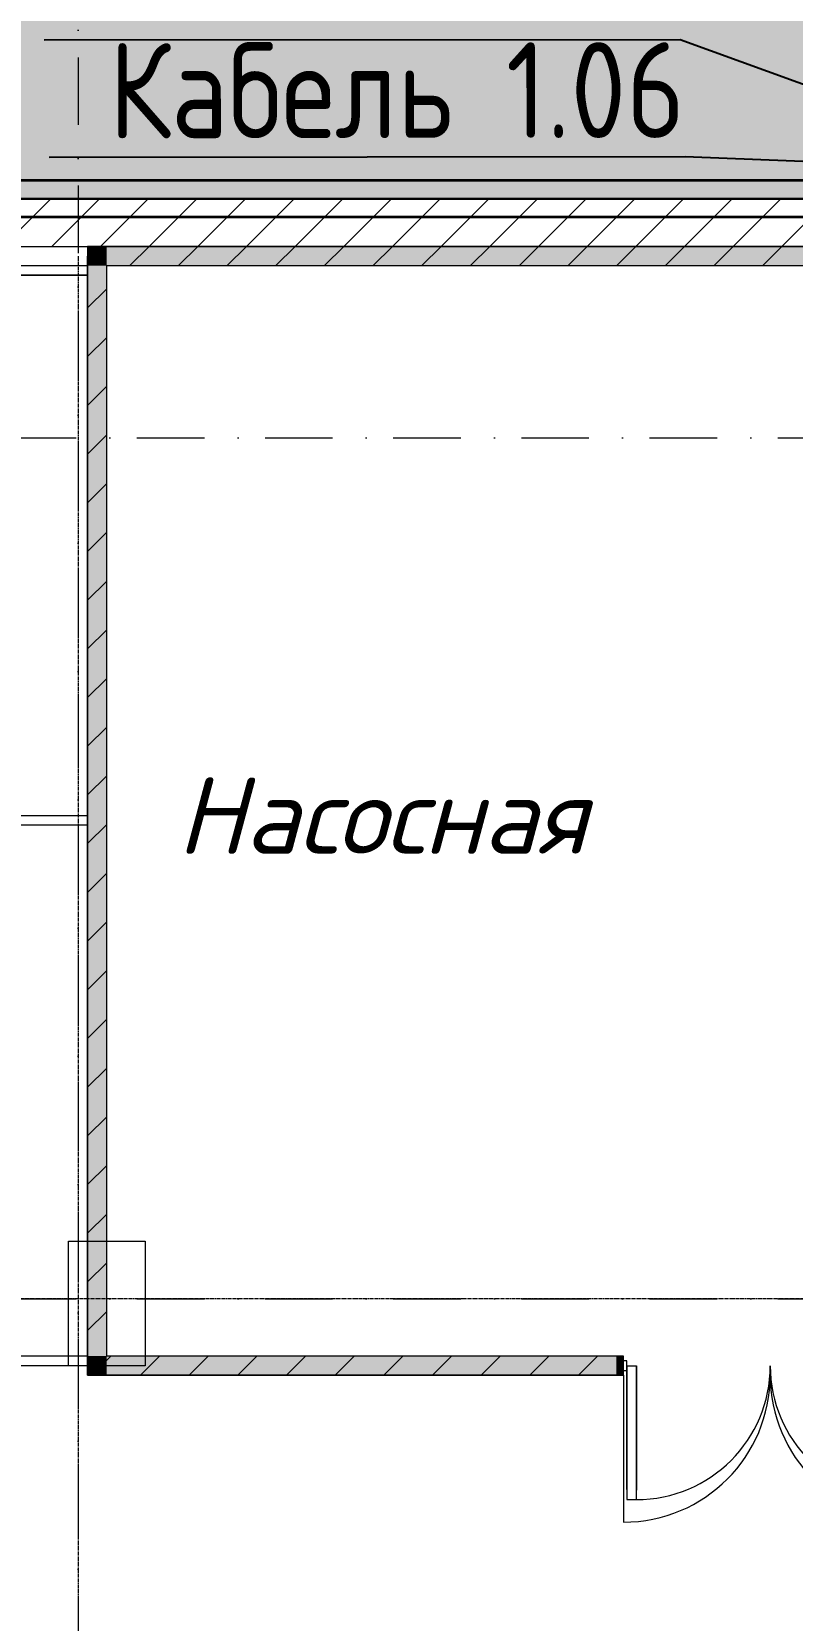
# Model space of a CAD drawing. Header units: millimetres. Extents: x 1499747 to 4230374, y -28481 to 441852.
# Drawn here: x 2647468 to 2651445, y 184475 to 192778 of the extents above; entities that cross this region are included whole.
import ezdxf
from ezdxf import colors
from ezdxf.entities.mleader import LeaderData, LeaderLine
from ezdxf.math import Vec2, Vec3
from ezdxf.xclip import XClip

# ---------------------------------------------------------------- set-up
doc = ezdxf.new("R2010")
doc.units = ezdxf.units.MM
doc.header["$MEASUREMENT"] = 0
doc.header["$XCLIPFRAME"] = 0
for name, pattern in [('CENTER2', [28.575, 19.05, -3.175, 3.175, -3.175]), ('Dot & Dashed', [670.277762, 352.777767, -176.388884, 0, -141.111112]), ('Штрихпунктирная', [670.277762, 352.777767, -176.388884, 0, -141.111112])]:
    doc.linetypes.add(name, pattern=pattern)
for name, color, linetype, lineweight in [('13 этаж_25_АР 06.03 custom_70_12 этаж_13_Интерьер - Мебель_Ном._пера__153_Ном._пера__153', 153, 'Continuous', 18), ('13 этаж_25_АР 06.03 custom_70_12 этаж_13_Интерьер - Мебель_Ном._пера__8_Ном._пера__8', 8, 'Continuous', 18), ('13 этаж_25_АР 06.03 custom_70__Оси_Ном._пера__8_Ном._пера__8', 8, 'Continuous', 18), ('13 этаж_25_АР 06.03 custom_70_Выноски_Ном._пера__1_Ном._пера__1', 1, 'Continuous', 18), ('13 этаж_25_АР 06.03 custom_70_контур_Ном._пера__1_Ном._пера__1', 1, 'Continuous', 18), ('13 этаж_25_АР 06.03 custom_70_мет. конструкции_Ном._пера__5_Ном._пера__5', 5, 'Continuous', 18), ('13 этаж_25_АР 06.03 custom_70_Подложк_Ном._пера__1_Ном._пера__1', 1, 'Continuous', 18), ('13 этаж_25_Двери Archicad_Ном._пера__19_Ном._пера__255', 255, 'Continuous', 18), ('13 этаж_25_Двери Archicad_Ном._пера__23_Ном._пера__30', 30, 'Continuous', 18), ('13 этаж_25_Двери Archicad_Ном._пера__3_Ном._пера__30', 30, 'Continuous', 18), ('13 этаж_25_Двери Archicad_Ном._пера__47_Ном._пера__7', 7, 'Continuous', 18), ('13 этаж_25_Конструктив - Перекрытия_Ном._пера__1_Ном._пера__7', 7, 'Continuous', 18), ('13 этаж_25_Конструктив - Стены Ненесущие Газоблок_Ном._пера__169_Ном._пера__83', 83, 'Continuous', 18), ('13 этаж_25_Конструктив - Стены Ненесущие Газоблок_Ном._пера__47_Ном._пера__7', 7, 'Continuous', 18), ('13 этаж_25_Конструктив - Стены Ненесущие Газоблок_Ном._пера__74_Ном._пера__255', 255, 'Continuous', 18), ('13 этаж_25_Парапет_Ном._пера__102_Ном._пера__9', 9, 'Continuous', 18), ('13 этаж_25_Парапет_Ном._пера__20_Ном._пера__1', 1, 'Continuous', 18), ('13 этаж_25_Элемент Модели - Оси_Ном._пера__2_Ном._пера__8', 8, 'Continuous', 18), ('Кабель 2х6 mm', 150, 'Continuous', 30), ('ТП', 250, 'Continuous', 30)]:
    doc.layers.add(name, color=color, linetype=linetype, lineweight=lineweight)
doc.layers.add('Чертеж и Рисунок', color=7, linetype='Continuous')
doc.styles.add('ISOCPEUR_4', font='isocpeur.ttf', dxfattribs={"width": 0.85, "height": 250})
doc.styles.add('СГЕНЕРИР_СТИЛЬ_4', font='isocpeui.ttf')
pattern_1 = [(45, (1162404.69, 34264.05), (-127.2792, 127.2792), [])]

# ---------------------------------------------------------------- blocks, each defined once
blk = doc.blocks.new('Чертеж_4_25', base_point=(1186000, 29700))
at = {"layer": '13 этаж_25_Двери Archicad_Ном._пера__19_Ном._пера__255', "linetype": 'Continuous', "true_color": 0xc7c8ca}
blk.add_hatch(color=9, dxfattribs=at).paths.add_polyline_path([(1193424.5, 40064.1), (1193456.5, 40064.1), (1193456.5, 40164.1), (1193424.5, 40164.1)])
at = {"layer": '13 этаж_25_Конструктив - Стены Ненесущие Газоблок_Ном._пера__169_Ном._пера__83', "linetype": 'Continuous', "true_color": 0xc7c8ca}
h = blk.add_hatch(dxfattribs=at)
h.set_pattern_fill('БЛОКИ_БЕТОННЫЕ_ЭФФЕКТИВН_72', color=9, style=0, pattern_type=2)
h.set_pattern_definition(pattern_1)
h.paths.add_polyline_path([(1199454.5, 46214.1), (1184404.7, 46214.1), (1184404.7, 45964.1), (1199454.5, 45964.1)])
at = {"layer": '13 этаж_25_Конструктив - Стены Ненесущие Газоблок_Ном._пера__169_Ном._пера__83', "linetype": 'Continuous'}
h = blk.add_hatch(dxfattribs=at)
h.set_pattern_fill('БЛОКИ_БЕТОННЫЕ_ЭФФЕКТИВН_72', color=256, style=0, pattern_type=2)
h.set_pattern_definition(pattern_1)
h.paths.add_polyline_path([(1190754.7, 45864.1), (1190654.7, 45964.1), (1190654.7, 45864.1)])
h = blk.add_hatch(dxfattribs=at)
h.set_pattern_fill('БЛОКИ_БЕТОННЫЕ_ЭФФЕКТИВН_72', color=256, style=0, pattern_type=2)
h.set_pattern_definition(pattern_1)
h.paths.add_polyline_path([(1190754.7, 45964.1), (1190654.7, 45964.1), (1190754.7, 45864.1)])
at = {"layer": '13 этаж_25_Конструктив - Стены Ненесущие Газоблок_Ном._пера__169_Ном._пера__83', "linetype": 'Continuous', "true_color": 0xc7c8ca}
h = blk.add_hatch(dxfattribs=at)
h.set_pattern_fill('БЛОКИ_БЕТОННЫЕ_ЭФФЕКТИВН_72', color=9, style=0, pattern_type=2)
h.set_pattern_definition(pattern_1)
h.paths.add_polyline_path([(1190754.7, 45864.1), (1198404.5, 45864.1), (1198404.5, 45964.1), (1190754.7, 45964.1)])
h = blk.add_hatch(dxfattribs=at)
h.set_pattern_fill('БЛОКИ_БЕТОННЫЕ_ЭФФЕКТИВН_72', color=9, style=0, pattern_type=2)
h.set_pattern_definition(pattern_1)
h.paths.add_polyline_path([(1190754.7, 40164.1), (1190754.7, 45864.1), (1190654.7, 45864.1), (1190654.7, 40164.1)])
h = blk.add_hatch(dxfattribs=at)
h.set_pattern_fill('БЛОКИ_БЕТОННЫЕ_ЭФФЕКТИВН_72', color=9, style=0, pattern_type=2)
h.set_pattern_definition(pattern_1)
h.paths.add_polyline_path([(1190654.7, 40164.1), (1190654.7, 40064.1), (1190754.7, 40164.1)])
at = {"layer": '13 этаж_25_Конструктив - Стены Ненесущие Газоблок_Ном._пера__169_Ном._пера__83', "linetype": 'Continuous'}
h = blk.add_hatch(dxfattribs=at)
h.set_pattern_fill('БЛОКИ_БЕТОННЫЕ_ЭФФЕКТИВН_72', color=256, style=0, pattern_type=2)
h.set_pattern_definition(pattern_1)
h.paths.add_polyline_path([(1190754.7, 40164.1), (1190654.7, 40064.1), (1190754.7, 40064.1)])
at = {"layer": '13 этаж_25_Конструктив - Стены Ненесущие Газоблок_Ном._пера__169_Ном._пера__83', "linetype": 'Continuous', "true_color": 0xc7c8ca}
h = blk.add_hatch(dxfattribs=at)
h.set_pattern_fill('БЛОКИ_БЕТОННЫЕ_ЭФФЕКТИВН_72', color=9, style=0, pattern_type=2)
h.set_pattern_definition(pattern_1)
h.paths.add_polyline_path([(1190754.7, 40064.1), (1193424.5, 40064.1), (1193424.5, 40164.1), (1190754.7, 40164.1)])
at = {"layer": '13 этаж_25_Конструктив - Стены Ненесущие Газоблок_Ном._пера__74_Ном._пера__255', "linetype": 'Continuous', "true_color": 0xc7c8ca}
for points in [[(1190754.7, 45864.1), (1190654.7, 45964.1), (1190654.7, 45864.1)], [(1190754.7, 45964.1), (1190654.7, 45964.1), (1190754.7, 45864.1)], [(1190754.7, 45864.1), (1198404.5, 45864.1), (1198404.5, 45964.1), (1190754.7, 45964.1)], [(1190754.7, 40164.1), (1190754.7, 45864.1), (1190654.7, 45864.1), (1190654.7, 40164.1)], [(1190654.7, 40164.1), (1190654.7, 40064.1), (1190754.7, 40164.1)], [(1190754.7, 40164.1), (1190654.7, 40064.1), (1190754.7, 40064.1)], [(1190754.7, 40064.1), (1193424.5, 40064.1), (1193424.5, 40164.1), (1190754.7, 40164.1)]]:
    blk.add_hatch(color=9, dxfattribs=at).paths.add_polyline_path(points)
at = {"layer": '13 этаж_25_Парапет_Ном._пера__102_Ном._пера__9', "linetype": 'Continuous', "true_color": 0xc7c8ca}
blk.add_hatch(color=9, dxfattribs=at).paths.add_polyline_path([(1185903.5, 47714.1), (1185903.5, 46214.1), (1214604.6, 46214.1), (1214604.6, 47714.1)])
at = {"layer": '13 этаж_25_АР 06.03 custom_70_12 этаж_13_Интерьер - Мебель_Ном._пера__153_Ном._пера__153', "color": 9, "linetype": 'Continuous', "true_color": 0xc7c8ca, "flags": 128}
blk.add_lwpolyline([(1190554.7, 40764.1), (1190954.7, 40764.1), (1190954.7, 40114.1), (1190554.7, 40114.1)], close=True, dxfattribs=at)
at = {"layer": '13 этаж_25_АР 06.03 custom_70_12 этаж_13_Интерьер - Мебель_Ном._пера__8_Ном._пера__8', "color": 9, "linetype": 'Continuous', "true_color": 0xc7c8ca, "flags": 128}
blk.add_lwpolyline([(1190554.7, 40764.1), (1190954.7, 40764.1), (1190954.7, 40114.1), (1190554.7, 40114.1)], close=True, dxfattribs=at)
at = {"layer": '13 этаж_25_АР 06.03 custom_70__Оси_Ном._пера__8_Ном._пера__8', "color": 9, "linetype": 'CENTER2', "true_color": 0xc7c8ca}
for p, q in [((1190604.7, 45914.1), (1190604.7, 30164.1)), ((1200719.9, 40464.1), (1169819.7, 40464.1))]:
    blk.add_line(p, q, dxfattribs=at)
at = {"layer": '13 этаж_25_АР 06.03 custom_70_контур_Ном._пера__1_Ном._пера__1', "color": 9, "linetype": 'Continuous', "true_color": 0xc7c8ca, "flags": 128}
for points in [[(1190654.7, 40064.1), (1190654.7, 45914.1)], [(1193424.5, 40164.1), (1190754.7, 40164.1), (1190754.7, 45864.1), (1195354.5, 45864.1), (1195354.5, 40164.1)], [(1193424.5, 40164.1), (1193424.5, 40064.1)], [(1193424.5, 40065.5), (1193424.5, 40089.1), (1193474.5, 40089.1), (1193474.5, 40139.1), (1193424.5, 40139.1), (1193424.5, 40089.1), (1193474.5, 40089.1), (1193474.5, 40114.1), (1193524.5, 40114.1), (1193524.5, 39464.1)], [(1193474.5, 40114.1), (1193474.5, 39414.1), (1193524.5, 39414.1), (1193524.5, 40114.1)], [(1193424.5, 40064.1), (1190654.7, 40064.1)], [(1193474.5, 39466), (1193474.5, 40089.1)]]:
    blk.add_lwpolyline(points, dxfattribs=at)
at = {"layer": '13 этаж_25_АР 06.03 custom_70_контур_Ном._пера__1_Ном._пера__1', "color": 9, "linetype": 'Continuous', "true_color": 0xc7c8ca}
for centre, start, end in [((1193524.5, 40114.1), 270, 0), ((1194924.5, 40114.1), 180, 270)]:
    blk.add_arc(centre, 700, start, end, dxfattribs=at)
at = {"layer": '13 этаж_25_АР 06.03 custom_70_мет. конструкции_Ном._пера__5_Ном._пера__5', "color": 9, "linetype": 'Continuous', "true_color": 0xc7c8ca, "flags": 128}
for points in [[(1187454.7, 45864.1), (1190654.7, 45864.1)], [(1187504.7, 42989.1), (1190654.7, 42989.1), (1190654.7, 42939.1), (1187504.7, 42939.1)], [(1190654.7, 40164.1), (1187454.7, 40164.1)], [(1190654.7, 40114.1), (1187454.7, 40114.1)]]:
    blk.add_lwpolyline(points, dxfattribs=at)
blk.add_lwpolyline([(1190654.7, 45814.1), (1187504.7, 45814.1)], close=True, dxfattribs=at)
at = {"layer": '13 этаж_25_АР 06.03 custom_70_Подложк_Ном._пера__1_Ном._пера__1', "color": 9, "linetype": 'Continuous', "true_color": 0xc7c8ca, "flags": 128}
blk.add_lwpolyline([(1190754.7, 45864.1), (1195454.5, 45864.1)], dxfattribs=at)
at = {"layer": '13 этаж_25_Двери Archicad_Ном._пера__23_Ном._пера__30', "color": 9, "linetype": 'Continuous', "true_color": 0xc7c8ca}
for p, q in [((1193456.5, 40164.1), (1193424.5, 40164.1)), ((1193424.5, 40164.1), (1193424.5, 40064.1)), ((1193456.5, 40064.1), (1193456.5, 40164.1)), ((1193424.5, 40064.1), (1193456.5, 40064.1))]:
    blk.add_line(p, q, dxfattribs=at)
at = {"layer": '13 этаж_25_Двери Archicad_Ном._пера__3_Ном._пера__30', "color": 9, "linetype": 'Continuous', "true_color": 0xc7c8ca}
blk.add_line((1193456.5, 40064.1), (1193456.5, 39296.1), dxfattribs=at)
for centre, start, end in [((1193456.5, 40064.1), 270, 0), ((1194992.5, 40064.1), 180, 270)]:
    blk.add_arc(centre, 768, start, end, dxfattribs=at)
at = {"layer": '13 этаж_25_Двери Archicad_Ном._пера__47_Ном._пера__7', "color": 9, "linetype": 'Continuous', "true_color": 0xc7c8ca}
for p, q in [((1193424.5, 40164.1), (1193381.5, 40164.1)), ((1193424.5, 40164.1), (1193381.5, 40164.1)), ((1193424.5, 40064.1), (1193424.5, 40164.1)), ((1193424.5, 40064.1), (1193424.5, 40164.1)), ((1193424.5, 40064.1), (1193381.5, 40064.1)), ((1193424.5, 40064.1), (1193381.5, 40064.1))]:
    blk.add_line(p, q, dxfattribs=at)
at = {"layer": '13 этаж_25_Конструктив - Перекрытия_Ном._пера__1_Ном._пера__7', "linetype": 'Continuous', "flags": 128}
blk.add_lwpolyline([(1169569.7, 32064.1), (1169569.7, 47364.1), (1181404.7, 47364.1), (1181404.7, 46214.1), (1199704.5, 46214.1), (1199704.5, 29914), (1190354.6, 29914), (1180954.5, 29914), (1180954.5, 32064.1)], close=True, dxfattribs=at)
at = {"layer": '13 этаж_25_Конструктив - Стены Ненесущие Газоблок_Ном._пера__47_Ном._пера__7', "color": 9, "linetype": 'Continuous', "true_color": 0xc7c8ca}
for p, q in [((1193424.5, 40164.1), (1193381.5, 40164.1)), ((1193424.5, 40064.1), (1193424.5, 40164.1)), ((1193424.5, 40064.1), (1193381.5, 40064.1))]:
    blk.add_line(p, q, dxfattribs=at)
at = {"layer": '13 этаж_25_Конструктив - Стены Ненесущие Газоблок_Ном._пера__47_Ном._пера__7', "color": 9, "linetype": 'Continuous', "true_color": 0xc7c8ca, "flags": 128}
for points in [[(1199704.5, 46214.1), (1184404.7, 46214.1)], [(1184404.7, 45964.1), (1199454.5, 45964.1)], [(1190654.7, 45964.1), (1190654.7, 45864.1)], [(1198504.5, 45964.1), (1190654.7, 45964.1)], [(1190654.7, 45864.1), (1190654.7, 40164.1)], [(1190754.7, 45864.1), (1195354.5, 45864.1)], [(1190754.7, 40164.1), (1190754.7, 45864.1)], [(1190654.7, 40064.1), (1190654.7, 40164.1)], [(1193424.5, 40164.1), (1190754.7, 40164.1)], [(1190654.7, 40064.1), (1193424.5, 40064.1)]]:
    blk.add_lwpolyline(points, dxfattribs=at)
at = {"layer": '13 этаж_25_Парапет_Ном._пера__20_Ном._пера__1', "color": 9, "linetype": 'Continuous', "true_color": 0xc7c8ca}
blk.add_line((1185903.5, 46214.1), (1214604.6, 46214.1), dxfattribs=at)
at = {"layer": '13 этаж_25_Парапет_Ном._пера__20_Ном._пера__1', "color": 9, "linetype": 'Dot & Dashed', "true_color": 0xc7c8ca}
blk.add_line((1185903.5, 46214.1), (1214604.6, 46214.1), dxfattribs=at)
at = {"layer": '13 этаж_25_Элемент Модели - Оси_Ном._пера__2_Ном._пера__8', "linetype": 'Штрихпунктирная'}
for p, q in [((1190604.7, 48964.1), (1190604.7, 14064.1)), ((1159404.7, 45964.1), (1216204.7, 45964.1)), ((1159404.7, 44964.1), (1216204.7, 44964.1)), ((1159404.7, 40464.1), (1216204.7, 40464.1))]:
    blk.add_line(p, q, dxfattribs=at)
at = {"layer": '13 этаж_25_АР 06.03 custom_70_Выноски_Ном._пера__1_Ном._пера__1', "color": 9, "linetype": 'Continuous', "true_color": 0xc7c8ca, "insert": (1191120.7, 43189.6), "char_height": 400, "attachment_point": 1, "style": 'СГЕНЕРИР_СТИЛЬ_4'}
blk.add_mtext('\\A1;{\\pql;\\fISOCPEUR|b0|i1|c204|p0;\\W1.000000;Насосная}', dxfattribs=at)

msp = doc.modelspace()

# ---------------------------------------------------------------- block references
at = {"layer": 'Чертеж и Рисунок', "linetype": 'Continuous'}
ref = msp.add_blockref('Чертеж_4_25', (2643105.69495, 175391.14665), dxfattribs=at)
XClip(ref).set_block_clipping_path([(1144000, 0), (1228000, 59400.0000000006)])

# ---------------------------------------------------------------- next in the draw order: linework, layer by layer
at = {"layer": 'Кабель 2х6 mm', "lineweight": 35}
for points in [[(2638072.60662, 193800.59822), (2638072.60662, 193160.87882), (2638715.04464, 193160.87882), (2638715.04464, 191903.78777), (2653109.76177, 191906.67025), (2653109.76177, 190863.422), (2652960.24166, 190863.422)], [(2652960.24166, 190824.30863), (2653234.65628, 190824.30863), (2653230.87205, 192000.32885), (2638840.02622, 192000.32885), (2638840.02622, 193285.83764), (2638181.06888, 193285.83764), (2638181.06888, 193800.59822)], [(2652960.24166, 190889.83814), (2653005.46655, 190889.83814), (2653005.46655, 191807.93275), (2638566.53294, 191807.93275), (2638566.53294, 193055.22901), (2631327.8609, 193055.22901), (2631327.8609, 193403.86574)]]:
    msp.add_lwpolyline(points, dxfattribs=at)

# ---------------------------------------------------------------- next in the draw order: leaders
at = {"layer": 'ТП', "lineweight": 30}
ml = msp.add_multileader_mtext('Standard', dxfattribs=at)
ml.set_content('Кабель 1.05', color=256, style='ISOCPEUR_4')
ml.set_leader_properties()
ml.build(insert=Vec2(0, 0))
ml.multileader.update_dxf_attribs({"text_right_attachment_type": 6, "dogleg_length": 0.36, "arrow_head_size": 0.18})
ctx = ml.context
ctx.base_point, ctx.char_height, ctx.arrow_head_size, ctx.landing_gap_size, ctx.plane_origin, ctx.plane_x_axis, ctx.plane_y_axis = Vec3(2647884.21066, 193084.37994), 500, 0.18, 0.09, Vec3(2667468.96376, 191245.18775), Vec3(0.9999997664, 0.0006834744), Vec3(-0.0006834744, 0.9999997664)
ctx.right_attachment, ctx.text_align_type = 6, 2
notes = []
notes.append((ctx, [(1, (1, 1, 0), (2650859.62918, 192736.41348), (-0.9999997664, -0.0006834744), 0.00000000013, [(0, [(2652410.38508, 192172.94262)], 0, [])])]))
ctx.mtext.insert, ctx.mtext.text_direction, ctx.mtext.rotation, ctx.mtext.width, ctx.mtext.alignment, ctx.mtext.flow_direction = Vec3(2650859.1291, 193336.41328), Vec3(0.9999997664, 0.0006834744), 0.0006834744, 3333.2408404, 3, 5
ml = msp.add_multileader_mtext('Standard', dxfattribs=at)
ml.set_content('Кабель 1.06', color=256, style='ISOCPEUR_4')
ml.set_leader_properties()
ml.build(insert=Vec2(0, 0))
ml.multileader.update_dxf_attribs({"text_right_attachment_type": 6, "dogleg_length": 0.36, "arrow_head_size": 0.18})
ctx = ml.context
ctx.base_point, ctx.char_height, ctx.arrow_head_size, ctx.landing_gap_size, ctx.plane_origin, ctx.plane_x_axis, ctx.plane_y_axis = Vec3(2647909.99845, 192471.16597), 500, 0.18, 0.09, Vec3(2662399.08141, 191471.65323), Vec3(0.9999997664, 0.0006834744), Vec3(-0.0006834744, 0.9999997664)
ctx.right_attachment, ctx.text_align_type = 6, 2
notes.append((ctx, [(1, (1, 1, 0), (2650885.41698, 192123.19951), (-0.9999997664, -0.0006834744), 0.00000000013, [(0, [(2652250.33948, 192070.87646)], 0, [])])]))
ctx.mtext.insert, ctx.mtext.text_direction, ctx.mtext.rotation, ctx.mtext.width, ctx.mtext.alignment, ctx.mtext.flow_direction = Vec3(2650884.91689, 192723.19931), Vec3(0.9999997664, 0.0006834744), 0.0006834744, 3333.2408404, 3, 5
for ctx, leaders in notes:
    for number, flags, end, landing, length, lines in leaders:
        leader = LeaderData()
        leader.index, (leader.has_last_leader_line, leader.has_dogleg_vector, leader.attachment_direction) = number, flags
        leader.last_leader_point, leader.dogleg_vector, leader.dogleg_length = Vec3(end), Vec3(landing), length
        for number, points, colour, breaks in lines:
            line = LeaderLine()
            line.index, line.vertices, line.color, line.breaks = number, Vec3.list(points), colors.encode_raw_color(colour), breaks
            leader.lines.append(line)
        ctx.leaders.append(leader)

doc.saveas('drawing.dxf')
